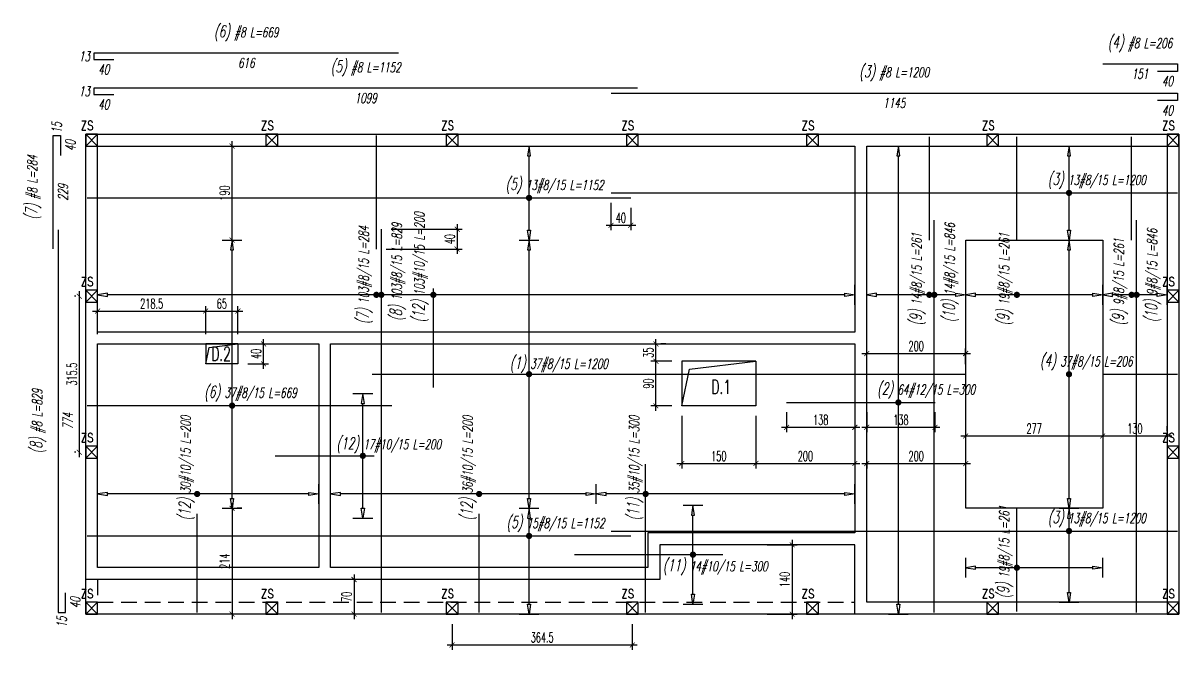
# Model space of a CAD drawing. Header units: millimetres. Extents: x 20746 to 38333, y -66592 to -55539.
# Drawn here: x 30658 to 32995, y -61634 to -60367 of the extents above; entities that cross this region are included whole.
import ezdxf
from ezdxf.enums import TextEntityAlignment as Align

# ---------------------------------------------------------------- set-up
doc = ezdxf.new("R2010")
doc.units = ezdxf.units.MM
doc.header["$LTSCALE"] = 5
doc.linetypes.add('DASHED2', pattern=[9.525, 6.35, -3.175])
doc.layers.get('Defpoints').update_dxf_attribs({"color": 251})
for name, color, linetype in [('K-HATCH', 8, 'Continuous'), ('K-LINIA', 254, 'Continuous'), ('K-POMOCNICZE', 9, 'DASHED2'), ('K-SRUBY', 3, 'Continuous'), ('K-STROPY', 161, 'Continuous'), ('K-TEXT 2.8mm', 101, 'Continuous'), ('K-WYMIARY', 1, 'Continuous'), ('ZBROJA_NIEZLICZAC', 255, 'Continuous'), ('ZBROJA_PRET', 161, 'Continuous'), ('ZBROJA_RZUTPR', 141, 'Continuous'), ('ZBROJA_RZUTPR1', 255, 'Continuous'), ('ZBROJA_ZASIEG', 253, 'Continuous'), ('ZBROJA_ZLICZAC', 125, 'Continuous')]:
    doc.layers.add(name, color=color, linetype=linetype)
doc.styles.add('STYL_ZBROJA', font='romanszb.shx', dxfattribs={"width": 0.65, "oblique": 12})
doc.styles.add('text 2.8mm', font='romans.shx', dxfattribs={"width": 0.65})
doc.styles.add('WYM1', font='romanszb.shx', dxfattribs={"width": 0.6})
doc.dimstyles.new('CM100', dxfattribs={"dimscale": 5, "dimtxt": 2, "dimasz": 1, "dimexe": 1, "dimexo": 2, "dimgap": 0.5, "dimtad": 1, "dimrnd": 0.5, "dimdsep": 46, "dimtxsty": 'WYM1', "dimblk": 'OBLIQUE', "dimcen": 0, "dimdle": 1, "dimclrd": 253, "dimclre": 251, "dimclrt": 30, "dimadec": 0, "dimazin": 0, "dimtfac": 1, "dimtix": 1, "dimtmove": 0, "dimatfit": 0, "dimfxl": 1, "dimtfillclr": 256, "dimtolj": 1, "dimarcsym": 0})

# ---------------------------------------------------------------- blocks, each defined once
blk = doc.blocks.new('_ArchTick')
at = {"color": 0, "linetype": 'ByBlock', "const_width": 0.15}
blk.add_lwpolyline([(-0.5, -0.5), (0.5, 0.5)], dxfattribs=at)
blk = doc.blocks.new('*D74')
at = {"layer": 'Defpoints', "color": 0, "transparency": 16777216}
for p in [(32201.6, -61133.6), (32339.6, -61133.6), (32339.6, -61183.9)]:
    blk.add_point(p, dxfattribs=at)
at = {"layer": 'K-WYMIARY', "color": 251, "lineweight": -2, "transparency": 16777216}
for p, q in [((32201.6, -61153.6), (32201.6, -61193.9)), ((32339.6, -61153.6), (32339.6, -61193.9))]:
    blk.add_line(p, q, dxfattribs=at)
at = {"layer": 'K-WYMIARY', "color": 253, "lineweight": -2, "transparency": 16777216}
blk.add_line((32191.6, -61183.9), (32349.6, -61183.9), dxfattribs=at)
at = {"layer": 'K-WYMIARY', "color": 253, "lineweight": -2, "transparency": 16777216, "xscale": 10, "yscale": 10, "zscale": 10, "rotation": 180}
blk.add_blockref('_ArchTick', (32201.6, -61183.9), dxfattribs=at)
at = {"layer": 'K-WYMIARY', "color": 253, "lineweight": -2, "transparency": 16777216, "xscale": 10, "yscale": 10, "zscale": 10}
blk.add_blockref('_ArchTick', (32339.6, -61183.9), dxfattribs=at)
at = {"layer": 'K-WYMIARY', "color": 30, "transparency": 16777216, "insert": (32270.6, -61168.9), "char_height": 20, "attachment_point": 5, "style": 'WYM1'}
blk.add_mtext('\\A1;138', dxfattribs=at)
blk = doc.blocks.new('*D75')
at = {"layer": 'Defpoints', "color": 0, "transparency": 16777216}
for p in [(32363.6, -61133.6), (32501.6, -61133.6), (32501.6, -61183.9)]:
    blk.add_point(p, dxfattribs=at)
at = {"layer": 'K-WYMIARY', "color": 251, "lineweight": -2, "transparency": 16777216}
for p, q in [((32363.6, -61153.6), (32363.6, -61193.9)), ((32501.6, -61153.6), (32501.6, -61193.9))]:
    blk.add_line(p, q, dxfattribs=at)
at = {"layer": 'K-WYMIARY', "color": 253, "lineweight": -2, "transparency": 16777216}
blk.add_line((32353.6, -61183.9), (32511.6, -61183.9), dxfattribs=at)
at = {"layer": 'K-WYMIARY', "color": 253, "lineweight": -2, "transparency": 16777216, "xscale": 10, "yscale": 10, "zscale": 10, "rotation": 180}
blk.add_blockref('_ArchTick', (32363.6, -61183.9), dxfattribs=at)
at = {"layer": 'K-WYMIARY', "color": 253, "lineweight": -2, "transparency": 16777216, "xscale": 10, "yscale": 10, "zscale": 10}
blk.add_blockref('_ArchTick', (32501.6, -61183.9), dxfattribs=at)
at = {"layer": 'K-WYMIARY', "color": 30, "transparency": 16777216, "insert": (32432.6, -61168.9), "char_height": 20, "attachment_point": 5, "style": 'WYM1'}
blk.add_mtext('\\A1;138', dxfattribs=at)
blk = doc.blocks.new('*D76')
at = {"layer": 'Defpoints', "color": 0, "transparency": 16777216}
for p in [(32563.6, -61034.7), (32363.6, -61076.5), (32563.6, -61076.5)]:
    blk.add_point(p, dxfattribs=at)
at = {"layer": 'K-WYMIARY', "color": 251, "lineweight": -2, "transparency": 16777216}
for p, q in [((32363.6, -61056.5), (32363.6, -61024.7)), ((32563.6, -61056.5), (32563.6, -61024.7))]:
    blk.add_line(p, q, dxfattribs=at)
at = {"layer": 'K-WYMIARY', "color": 253, "lineweight": -2, "transparency": 16777216}
blk.add_line((32353.6, -61034.7), (32573.6, -61034.7), dxfattribs=at)
at = {"layer": 'K-WYMIARY', "color": 253, "lineweight": -2, "transparency": 16777216, "xscale": 10, "yscale": 10, "zscale": 10, "rotation": 180}
blk.add_blockref('_ArchTick', (32363.6, -61034.7), dxfattribs=at)
at = {"layer": 'K-WYMIARY', "color": 253, "lineweight": -2, "transparency": 16777216, "xscale": 10, "yscale": 10, "zscale": 10}
blk.add_blockref('_ArchTick', (32563.6, -61034.7), dxfattribs=at)
at = {"layer": 'K-WYMIARY', "color": 30, "transparency": 16777216, "insert": (32463.6, -61019.7), "char_height": 20, "attachment_point": 5, "style": 'WYM1'}
blk.add_mtext('\\A1;200', dxfattribs=at)
blk = doc.blocks.new('*D78')
at = {"layer": 'Defpoints', "color": 0, "transparency": 16777216}
for p in [(31937.3, -61050.5), (31989.6, -61050.5), (31989.6, -61140.5)]:
    blk.add_point(p, dxfattribs=at)
at = {"layer": 'K-WYMIARY', "color": 251, "lineweight": -2, "transparency": 16777216}
for p, q in [((31969.6, -61050.5), (31927.3, -61050.5)), ((31969.6, -61140.5), (31927.3, -61140.5))]:
    blk.add_line(p, q, dxfattribs=at)
at = {"layer": 'K-WYMIARY', "color": 253, "lineweight": -2, "transparency": 16777216}
blk.add_line((31937.3, -61150.5), (31937.3, -61040.5), dxfattribs=at)
at = {"layer": 'K-WYMIARY', "color": 253, "lineweight": -2, "transparency": 16777216, "xscale": 10, "yscale": 10, "zscale": 10}
for p, rotation in [((31937.3, -61050.5), 90), ((31937.3, -61140.5), 270)]:
    blk.add_blockref('_ArchTick', p, dxfattribs=dict(at, rotation=rotation))
at = {"layer": 'K-WYMIARY', "color": 30, "transparency": 16777216, "insert": (31922.3, -61095.5), "char_height": 20, "attachment_point": 5, "rotation": 90, "style": 'WYM1'}
blk.add_mtext('\\A1;90', dxfattribs=at)
blk = doc.blocks.new('*D79')
at = {"layer": 'Defpoints', "color": 0, "transparency": 16777216}
for p in [(31937.3, -61015.5), (31937.3, -61015.5), (31989.6, -61050.5)]:
    blk.add_point(p, dxfattribs=at)
at = {"layer": 'K-WYMIARY', "color": 253, "lineweight": -2, "transparency": 16777216}
blk.add_line((31937.3, -61060.5), (31937.3, -61005.5), dxfattribs=at)
at = {"layer": 'K-WYMIARY', "color": 251, "lineweight": -2, "transparency": 16777216}
for p, q in [((31957.3, -61015.5), (31947.3, -61015.5)), ((31969.6, -61050.5), (31927.3, -61050.5))]:
    blk.add_line(p, q, dxfattribs=at)
at = {"layer": 'K-WYMIARY', "color": 253, "lineweight": -2, "transparency": 16777216, "xscale": 10, "yscale": 10, "zscale": 10}
for p, rotation in [((31937.3, -61015.5), 90), ((31937.3, -61050.5), 270)]:
    blk.add_blockref('_ArchTick', p, dxfattribs=dict(at, rotation=rotation))
at = {"layer": 'K-WYMIARY', "color": 30, "transparency": 16777216, "insert": (31922.3, -61033), "char_height": 20, "attachment_point": 5, "rotation": 90, "style": 'WYM1'}
blk.add_mtext('\\A1;35', dxfattribs=at)
blk = doc.blocks.new('*D80')
at = {"layer": 'Defpoints', "color": 0, "transparency": 16777216}
for p in [(31989.6, -61140.5), (32139.6, -61140.5), (32139.6, -61257.1)]:
    blk.add_point(p, dxfattribs=at)
at = {"layer": 'K-WYMIARY', "color": 251, "lineweight": -2, "transparency": 16777216}
for p, q in [((31989.6, -61160.5), (31989.6, -61267.1)), ((32139.6, -61160.5), (32139.6, -61267.1))]:
    blk.add_line(p, q, dxfattribs=at)
at = {"layer": 'K-WYMIARY', "color": 253, "lineweight": -2, "transparency": 16777216}
blk.add_line((31979.6, -61257.1), (32149.6, -61257.1), dxfattribs=at)
at = {"layer": 'K-WYMIARY', "color": 253, "lineweight": -2, "transparency": 16777216, "xscale": 10, "yscale": 10, "zscale": 10, "rotation": 180}
blk.add_blockref('_ArchTick', (31989.6, -61257.1), dxfattribs=at)
at = {"layer": 'K-WYMIARY', "color": 253, "lineweight": -2, "transparency": 16777216, "xscale": 10, "yscale": 10, "zscale": 10}
blk.add_blockref('_ArchTick', (32139.6, -61257.1), dxfattribs=at)
at = {"layer": 'K-WYMIARY', "color": 30, "transparency": 16777216, "insert": (32064.6, -61242.1), "char_height": 20, "attachment_point": 5, "style": 'WYM1'}
blk.add_mtext('\\A1;150', dxfattribs=at)
blk = doc.blocks.new('*D81')
at = {"layer": 'Defpoints', "color": 0, "transparency": 16777216}
for p in [(32139.6, -61140.5), (32339.6, -61233.2), (32339.6, -61257.1)]:
    blk.add_point(p, dxfattribs=at)
at = {"layer": 'K-WYMIARY', "color": 251, "lineweight": -2, "transparency": 16777216}
for p, q in [((32139.6, -61160.5), (32139.6, -61267.1)), ((32339.6, -61253.2), (32339.6, -61267.1))]:
    blk.add_line(p, q, dxfattribs=at)
at = {"layer": 'K-WYMIARY', "color": 253, "lineweight": -2, "transparency": 16777216}
blk.add_line((32129.6, -61257.1), (32349.6, -61257.1), dxfattribs=at)
at = {"layer": 'K-WYMIARY', "color": 253, "lineweight": -2, "transparency": 16777216, "xscale": 10, "yscale": 10, "zscale": 10, "rotation": 180}
blk.add_blockref('_ArchTick', (32139.6, -61257.1), dxfattribs=at)
at = {"layer": 'K-WYMIARY', "color": 253, "lineweight": -2, "transparency": 16777216, "xscale": 10, "yscale": 10, "zscale": 10}
blk.add_blockref('_ArchTick', (32339.6, -61257.1), dxfattribs=at)
at = {"layer": 'K-WYMIARY', "color": 30, "transparency": 16777216, "insert": (32239.6, -61242.1), "char_height": 20, "attachment_point": 5, "style": 'WYM1'}
blk.add_mtext('\\A1;200', dxfattribs=at)
blk = doc.blocks.new('*D82')
at = {"layer": 'Defpoints', "color": 0, "transparency": 16777216}
for p in [(32840.6, -61201.5), (32840.6, -61201.5), (32970.6, -61201.5)]:
    blk.add_point(p, dxfattribs=at)
at = {"layer": 'K-WYMIARY', "color": 251, "lineweight": -2, "transparency": 16777216}
for p, q in [((32840.6, -61181.5), (32840.6, -61191.5)), ((32970.6, -61181.5), (32970.6, -61191.5))]:
    blk.add_line(p, q, dxfattribs=at)
at = {"layer": 'K-WYMIARY', "color": 253, "lineweight": -2, "transparency": 16777216}
blk.add_line((32980.6, -61201.5), (32830.6, -61201.5), dxfattribs=at)
at = {"layer": 'K-WYMIARY', "color": 253, "lineweight": -2, "transparency": 16777216, "xscale": 10, "yscale": 10, "zscale": 10, "rotation": 180}
blk.add_blockref('_ArchTick', (32840.6, -61201.5), dxfattribs=at)
at = {"layer": 'K-WYMIARY', "color": 253, "lineweight": -2, "transparency": 16777216, "xscale": 10, "yscale": 10, "zscale": 10}
blk.add_blockref('_ArchTick', (32970.6, -61201.5), dxfattribs=at)
at = {"layer": 'K-WYMIARY', "color": 30, "transparency": 16777216, "insert": (32905.6, -61186.5), "char_height": 20, "attachment_point": 5, "style": 'WYM1'}
blk.add_mtext('\\A1;130', dxfattribs=at)
blk = doc.blocks.new('*D83')
at = {"layer": 'Defpoints', "color": 0, "transparency": 16777216}
for p in [(32563.6, -61201.5), (32563.6, -61201.5), (32840.6, -61201.5)]:
    blk.add_point(p, dxfattribs=at)
at = {"layer": 'K-WYMIARY', "color": 251, "lineweight": -2, "transparency": 16777216}
for p, q in [((32563.6, -61181.5), (32563.6, -61191.5)), ((32840.6, -61181.5), (32840.6, -61191.5))]:
    blk.add_line(p, q, dxfattribs=at)
at = {"layer": 'K-WYMIARY', "color": 253, "lineweight": -2, "transparency": 16777216}
blk.add_line((32850.6, -61201.5), (32553.6, -61201.5), dxfattribs=at)
at = {"layer": 'K-WYMIARY', "color": 253, "lineweight": -2, "transparency": 16777216, "xscale": 10, "yscale": 10, "zscale": 10, "rotation": 180}
blk.add_blockref('_ArchTick', (32563.6, -61201.5), dxfattribs=at)
at = {"layer": 'K-WYMIARY', "color": 253, "lineweight": -2, "transparency": 16777216, "xscale": 10, "yscale": 10, "zscale": 10}
blk.add_blockref('_ArchTick', (32840.6, -61201.5), dxfattribs=at)
at = {"layer": 'K-WYMIARY', "color": 30, "transparency": 16777216, "insert": (32702.1, -61186.5), "char_height": 20, "attachment_point": 5, "style": 'WYM1'}
blk.add_mtext('\\A1;277', dxfattribs=at)
blk = doc.blocks.new('*D84')
at = {"layer": 'Defpoints', "color": 0, "transparency": 16777216}
for p in [(32363.6, -61233.2), (32563.6, -61233.2), (32563.6, -61257.1)]:
    blk.add_point(p, dxfattribs=at)
at = {"layer": 'K-WYMIARY', "color": 253, "lineweight": -2, "transparency": 16777216}
blk.add_line((32353.6, -61257.1), (32573.6, -61257.1), dxfattribs=at)
at = {"layer": 'K-WYMIARY', "color": 251, "lineweight": -2, "transparency": 16777216}
for p, q in [((32363.6, -61253.2), (32363.6, -61267.1)), ((32563.6, -61253.2), (32563.6, -61267.1))]:
    blk.add_line(p, q, dxfattribs=at)
at = {"layer": 'K-WYMIARY', "color": 253, "lineweight": -2, "transparency": 16777216, "xscale": 10, "yscale": 10, "zscale": 10, "rotation": 180}
blk.add_blockref('_ArchTick', (32363.6, -61257.1), dxfattribs=at)
at = {"layer": 'K-WYMIARY', "color": 253, "lineweight": -2, "transparency": 16777216, "xscale": 10, "yscale": 10, "zscale": 10}
blk.add_blockref('_ArchTick', (32563.6, -61257.1), dxfattribs=at)
at = {"layer": 'K-WYMIARY', "color": 30, "transparency": 16777216, "insert": (32463.6, -61242.1), "char_height": 20, "attachment_point": 5, "style": 'WYM1'}
blk.add_mtext('\\A1;200', dxfattribs=at)
blk = doc.blocks.new('*D85')
at = {"layer": 'Defpoints', "color": 0, "transparency": 16777216}
for p in [(31846.6, -60710.2), (31886.6, -60720.2), (31886.6, -60775.6)]:
    blk.add_point(p, dxfattribs=at)
at = {"layer": 'K-WYMIARY', "color": 251, "lineweight": -2, "transparency": 16777216}
for p, q in [((31846.6, -60730.2), (31846.6, -60785.6)), ((31886.6, -60740.2), (31886.6, -60785.6))]:
    blk.add_line(p, q, dxfattribs=at)
at = {"layer": 'K-WYMIARY', "color": 253, "lineweight": -2, "transparency": 16777216}
blk.add_line((31836.6, -60775.6), (31896.6, -60775.6), dxfattribs=at)
at = {"layer": 'K-WYMIARY', "color": 253, "lineweight": -2, "transparency": 16777216, "xscale": 10, "yscale": 10, "zscale": 10, "rotation": 180}
blk.add_blockref('_ArchTick', (31846.6, -60775.6), dxfattribs=at)
at = {"layer": 'K-WYMIARY', "color": 253, "lineweight": -2, "transparency": 16777216, "xscale": 10, "yscale": 10, "zscale": 10}
blk.add_blockref('_ArchTick', (31886.6, -60775.6), dxfattribs=at)
at = {"layer": 'K-WYMIARY', "color": 30, "transparency": 16777216, "insert": (31866.6, -60760.6), "char_height": 20, "attachment_point": 5, "style": 'WYM1'}
blk.add_mtext('\\A1;40', dxfattribs=at)
blk = doc.blocks.new('*D86')
at = {"layer": 'Defpoints', "color": 0, "transparency": 16777216}
for p in [(31382.3, -60783.6), (31372.3, -60823.6), (31535.6, -60823.6)]:
    blk.add_point(p, dxfattribs=at)
at = {"layer": 'K-WYMIARY', "color": 251, "lineweight": -2, "transparency": 16777216}
for p, q in [((31402.3, -60783.6), (31545.6, -60783.6)), ((31392.3, -60823.6), (31545.6, -60823.6))]:
    blk.add_line(p, q, dxfattribs=at)
at = {"layer": 'K-WYMIARY', "color": 253, "lineweight": -2, "transparency": 16777216}
blk.add_line((31535.6, -60773.6), (31535.6, -60833.6), dxfattribs=at)
at = {"layer": 'K-WYMIARY', "color": 253, "lineweight": -2, "transparency": 16777216, "xscale": 10, "yscale": 10, "zscale": 10}
for p, rotation in [((31535.6, -60783.6), 90), ((31535.6, -60823.6), 270)]:
    blk.add_blockref('_ArchTick', p, dxfattribs=dict(at, rotation=rotation))
at = {"layer": 'K-WYMIARY', "color": 30, "transparency": 16777216, "insert": (31520.6, -60803.6), "char_height": 20, "attachment_point": 5, "rotation": 90, "style": 'WYM1'}
blk.add_mtext('\\A1;40', dxfattribs=at)
blk = doc.blocks.new('*D89')
at = {"layer": 'Defpoints', "color": 0, "transparency": 16777216}
for p in [(31027.3, -60948.9), (30808.6, -61015.5), (31027.3, -61015.5)]:
    blk.add_point(p, dxfattribs=at)
at = {"layer": 'K-WYMIARY', "color": 253, "lineweight": -2, "transparency": 16777216}
blk.add_line((30798.6, -60948.9), (31037.3, -60948.9), dxfattribs=at)
at = {"layer": 'K-WYMIARY', "color": 251, "lineweight": -2, "transparency": 16777216}
for p, q in [((30808.6, -60995.5), (30808.6, -60938.9)), ((31027.3, -60995.5), (31027.3, -60938.9))]:
    blk.add_line(p, q, dxfattribs=at)
at = {"layer": 'K-WYMIARY', "color": 253, "lineweight": -2, "transparency": 16777216, "xscale": 10, "yscale": 10, "zscale": 10, "rotation": 180}
blk.add_blockref('_ArchTick', (30808.6, -60948.9), dxfattribs=at)
at = {"layer": 'K-WYMIARY', "color": 253, "lineweight": -2, "transparency": 16777216, "xscale": 10, "yscale": 10, "zscale": 10}
blk.add_blockref('_ArchTick', (31027.3, -60948.9), dxfattribs=at)
at = {"layer": 'K-WYMIARY', "color": 30, "transparency": 16777216, "insert": (30918, -60933.9), "char_height": 20, "attachment_point": 5, "style": 'WYM1'}
blk.add_mtext('\\A1;218.5', dxfattribs=at)
blk = doc.blocks.new('*D90')
at = {"layer": 'Defpoints', "color": 0, "transparency": 16777216}
for p in [(31092.3, -60948.9), (31027.3, -61015.5), (31092.3, -61015.5)]:
    blk.add_point(p, dxfattribs=at)
at = {"layer": 'K-WYMIARY', "color": 253, "lineweight": -2, "transparency": 16777216}
blk.add_line((31017.3, -60948.9), (31102.3, -60948.9), dxfattribs=at)
at = {"layer": 'K-WYMIARY', "color": 251, "lineweight": -2, "transparency": 16777216}
for p, q in [((31027.3, -60995.5), (31027.3, -60938.9)), ((31092.3, -60995.5), (31092.3, -60938.9))]:
    blk.add_line(p, q, dxfattribs=at)
at = {"layer": 'K-WYMIARY', "color": 253, "lineweight": -2, "transparency": 16777216, "xscale": 10, "yscale": 10, "zscale": 10, "rotation": 180}
blk.add_blockref('_ArchTick', (31027.3, -60948.9), dxfattribs=at)
at = {"layer": 'K-WYMIARY', "color": 253, "lineweight": -2, "transparency": 16777216, "xscale": 10, "yscale": 10, "zscale": 10}
blk.add_blockref('_ArchTick', (31092.3, -60948.9), dxfattribs=at)
at = {"layer": 'K-WYMIARY', "color": 30, "transparency": 16777216, "insert": (31059.8, -60933.9), "char_height": 20, "attachment_point": 5, "style": 'WYM1'}
blk.add_mtext('\\A1;65', dxfattribs=at)
blk = doc.blocks.new('*D91')
at = {"layer": 'Defpoints', "color": 0, "transparency": 16777216}
for p in [(31092.3, -61015.5), (31144.2, -61015.5), (31092.3, -61055.5)]:
    blk.add_point(p, dxfattribs=at)
at = {"layer": 'K-WYMIARY', "color": 253, "lineweight": -2, "transparency": 16777216}
blk.add_line((31144.2, -61065.5), (31144.2, -61005.5), dxfattribs=at)
at = {"layer": 'K-WYMIARY', "color": 251, "lineweight": -2, "transparency": 16777216}
for p, q in [((31112.3, -61015.5), (31154.2, -61015.5)), ((31112.3, -61055.5), (31154.2, -61055.5))]:
    blk.add_line(p, q, dxfattribs=at)
at = {"layer": 'K-WYMIARY', "color": 253, "lineweight": -2, "transparency": 16777216, "xscale": 10, "yscale": 10, "zscale": 10}
for p, rotation in [((31144.2, -61015.5), 90), ((31144.2, -61055.5), 270)]:
    blk.add_blockref('_ArchTick', p, dxfattribs=dict(at, rotation=rotation))
at = {"layer": 'K-WYMIARY', "color": 30, "transparency": 16777216, "insert": (31129.2, -61035.5), "char_height": 20, "attachment_point": 5, "rotation": 90, "style": 'WYM1'}
blk.add_mtext('\\A1;40', dxfattribs=at)
blk = doc.blocks.new('A$Ca28658d0')
blk.add_lwpolyline([(-12, -12), (12, -12), (12, 12), (-12, 12)], close=True)
for points in [[(-12, 12), (12, -12)], [(-12, -12), (12, 12)]]:
    blk.add_lwpolyline(points)
at = {"layer": 'K-TEXT 2.8mm', "style": 'text 2.8mm', "width": 0.65}
blk.add_text('zs', height=28, dxfattribs=at).set_placement((-22.4, 20))
blk = doc.blocks.new('*D102')
at = {"layer": 'Defpoints', "color": 0, "transparency": 16777216}
for p in [(31060.6, -60615.5), (31080.6, -60615.5), (31060.6, -60805.5)]:
    blk.add_point(p, dxfattribs=at)
at = {"layer": 'K-WYMIARY', "color": 253, "lineweight": -2, "transparency": 16777216}
blk.add_line((31080.6, -60815.5), (31080.6, -60605.5), dxfattribs=at)
at = {"layer": 'K-WYMIARY', "color": 251, "lineweight": -2, "transparency": 16777216}
for p, q in [((31080.6, -60615.5), (31090.6, -60615.5)), ((31080.6, -60805.5), (31090.6, -60805.5))]:
    blk.add_line(p, q, dxfattribs=at)
at = {"layer": 'K-WYMIARY', "color": 253, "lineweight": -2, "transparency": 16777216, "xscale": 10, "yscale": 10, "zscale": 10}
for p, rotation in [((31080.6, -60615.5), 90), ((31080.6, -60805.5), 270)]:
    blk.add_blockref('_ArchTick', p, dxfattribs=dict(at, rotation=rotation))
at = {"layer": 'K-WYMIARY', "color": 30, "transparency": 16777216, "insert": (31065.6, -60710.5), "char_height": 20, "attachment_point": 5, "rotation": 90, "style": 'WYM1'}
blk.add_mtext('\\A1;190', dxfattribs=at)
blk = doc.blocks.new('*D103')
at = {"layer": 'Defpoints', "color": 0, "transparency": 16777216}
for p in [(31080.6, -61347.5), (31080.6, -61561.5), (31080.6, -61561.5)]:
    blk.add_point(p, dxfattribs=at)
at = {"layer": 'K-WYMIARY', "color": 253, "lineweight": -2, "transparency": 16777216}
blk.add_line((31080.6, -61337.5), (31080.6, -61571.5), dxfattribs=at)
at = {"layer": 'K-WYMIARY', "color": 251, "lineweight": -2, "transparency": 16777216}
for p, q in [((31100.6, -61347.5), (31090.6, -61347.5)), ((31100.6, -61561.5), (31090.6, -61561.5))]:
    blk.add_line(p, q, dxfattribs=at)
at = {"layer": 'K-WYMIARY', "color": 253, "lineweight": -2, "transparency": 16777216, "xscale": 10, "yscale": 10, "zscale": 10}
for p, rotation in [((31080.6, -61347.5), 90), ((31080.6, -61561.5), 270)]:
    blk.add_blockref('_ArchTick', p, dxfattribs=dict(at, rotation=rotation))
at = {"layer": 'K-WYMIARY', "color": 30, "transparency": 16777216, "insert": (31065.6, -61454.5), "char_height": 20, "attachment_point": 5, "rotation": 90, "style": 'WYM1'}
blk.add_mtext('\\A1;214', dxfattribs=at)
blk = doc.blocks.new('*D104')
at = {"layer": 'Defpoints', "color": 0, "transparency": 16777216}
for p in [(31364.9, -61491.5), (31327.1, -61561.5), (31364.9, -61561.5)]:
    blk.add_point(p, dxfattribs=at)
at = {"layer": 'K-WYMIARY', "color": 251, "lineweight": -2, "transparency": 16777216}
for p, q in [((31344.9, -61491.5), (31317.1, -61491.5)), ((31344.9, -61561.5), (31317.1, -61561.5))]:
    blk.add_line(p, q, dxfattribs=at)
at = {"layer": 'K-WYMIARY', "color": 253, "lineweight": -2, "transparency": 16777216}
blk.add_line((31327.1, -61481.5), (31327.1, -61571.5), dxfattribs=at)
at = {"layer": 'K-WYMIARY', "color": 253, "lineweight": -2, "transparency": 16777216, "xscale": 10, "yscale": 10, "zscale": 10}
for p, rotation in [((31327.1, -61491.5), 90), ((31327.1, -61561.5), 270)]:
    blk.add_blockref('_ArchTick', p, dxfattribs=dict(at, rotation=rotation))
at = {"layer": 'K-WYMIARY', "color": 30, "transparency": 16777216, "insert": (31312.1, -61526.5), "char_height": 20, "attachment_point": 5, "rotation": 90, "style": 'WYM1'}
blk.add_mtext('\\A1;70', dxfattribs=at)
blk = doc.blocks.new('*D105')
at = {"layer": 'Defpoints', "color": 0, "transparency": 16777216}
for p in [(32142.4, -61421.5), (32142.4, -61561.5), (32212.8, -61561.5)]:
    blk.add_point(p, dxfattribs=at)
at = {"layer": 'K-WYMIARY', "color": 251, "lineweight": -2, "transparency": 16777216}
for p, q in [((32162.4, -61421.5), (32222.8, -61421.5)), ((32162.4, -61561.5), (32222.8, -61561.5))]:
    blk.add_line(p, q, dxfattribs=at)
at = {"layer": 'K-WYMIARY', "color": 253, "lineweight": -2, "transparency": 16777216}
blk.add_line((32212.8, -61411.5), (32212.8, -61571.5), dxfattribs=at)
at = {"layer": 'K-WYMIARY', "color": 253, "lineweight": -2, "transparency": 16777216, "xscale": 10, "yscale": 10, "zscale": 10}
for p, rotation in [((32212.8, -61421.5), 90), ((32212.8, -61561.5), 270)]:
    blk.add_blockref('_ArchTick', p, dxfattribs=dict(at, rotation=rotation))
at = {"layer": 'K-WYMIARY', "color": 30, "transparency": 16777216, "insert": (32197.8, -61491.5), "char_height": 20, "attachment_point": 5, "rotation": 90, "style": 'WYM1'}
blk.add_mtext('\\A1;140', dxfattribs=at)
blk = doc.blocks.new('*D106')
at = {"layer": 'Defpoints', "color": 0, "transparency": 16777216}
for p in [(31525.3, -61561.5), (31889.6, -61561.5), (31889.6, -61623.7)]:
    blk.add_point(p, dxfattribs=at)
at = {"layer": 'K-WYMIARY', "color": 251, "lineweight": -2, "transparency": 16777216}
for p, q in [((31525.3, -61581.5), (31525.3, -61633.7)), ((31889.6, -61581.5), (31889.6, -61633.7))]:
    blk.add_line(p, q, dxfattribs=at)
at = {"layer": 'K-WYMIARY', "color": 253, "lineweight": -2, "transparency": 16777216}
blk.add_line((31515.3, -61623.7), (31899.6, -61623.7), dxfattribs=at)
at = {"layer": 'K-WYMIARY', "color": 253, "lineweight": -2, "transparency": 16777216, "xscale": 10, "yscale": 10, "zscale": 10, "rotation": 180}
blk.add_blockref('_ArchTick', (31525.3, -61623.7), dxfattribs=at)
at = {"layer": 'K-WYMIARY', "color": 253, "lineweight": -2, "transparency": 16777216, "xscale": 10, "yscale": 10, "zscale": 10}
blk.add_blockref('_ArchTick', (31889.6, -61623.7), dxfattribs=at)
at = {"layer": 'K-WYMIARY', "color": 30, "transparency": 16777216, "insert": (31707.5, -61608.7), "char_height": 20, "attachment_point": 5, "style": 'WYM1'}
blk.add_mtext('\\A1;364.5', dxfattribs=at)
blk = doc.blocks.new('*D107')
at = {"layer": 'Defpoints', "color": 0, "transparency": 16777216}
for p in [(30784.6, -60918.8), (30771.7, -61234.1), (30784.6, -61234.1)]:
    blk.add_point(p, dxfattribs=at)
at = {"layer": 'K-WYMIARY', "color": 253, "lineweight": -2, "transparency": 16777216}
blk.add_line((30771.7, -60908.8), (30771.7, -61244.1), dxfattribs=at)
at = {"layer": 'K-WYMIARY', "color": 251, "lineweight": -2, "transparency": 16777216}
for p, q in [((30764.6, -60918.8), (30761.7, -60918.8)), ((30764.6, -61234.1), (30761.7, -61234.1))]:
    blk.add_line(p, q, dxfattribs=at)
at = {"layer": 'K-WYMIARY', "color": 253, "lineweight": -2, "transparency": 16777216, "xscale": 10, "yscale": 10, "zscale": 10}
for p, rotation in [((30771.7, -60918.8), 90), ((30771.7, -61234.1), 270)]:
    blk.add_blockref('_ArchTick', p, dxfattribs=dict(at, rotation=rotation))
at = {"layer": 'K-WYMIARY', "color": 30, "transparency": 16777216, "insert": (30756.7, -61076.5), "char_height": 20, "attachment_point": 5, "rotation": 90, "style": 'WYM1'}
blk.add_mtext('\\A1;315.5', dxfattribs=at)

msp = doc.modelspace()

# ---------------------------------------------------------------- linework, layer by layer
at = {"layer": 'K-HATCH'}
msp.add_lwpolyline([(32563.64, -60805.46), (32840.64, -60805.46), (32840.64, -61347.46), (32563.64, -61347.46)], close=True, dxfattribs=at)
at = {"layer": 'K-LINIA'}
for points in [[(30784.64, -61491.46), (30784.64, -60591.46), (32994.64, -60591.46), (32994.64, -61561.46), (32339.64, -61561.46), (32339.64, -61421.46), (31945.14, -61421.46), (31945.14, -61491.46)], [(30808.64, -60615.46), (32339.64, -60615.46), (32339.64, -60991.46), (30808.64, -60991.46)], [(32363.64, -60615.46), (32970.64, -60615.46), (32970.64, -61537.46), (32363.64, -61537.46)], [(30808.64, -61015.46), (31255.64, -61015.46), (31255.64, -61467.46), (30808.64, -61467.46)], [(31279.64, -61015.46), (32339.64, -61015.46), (32339.64, -61397.46), (31921.14, -61397.46), (31921.14, -61467.46), (31279.64, -61467.46)]]:
    msp.add_lwpolyline(points, close=True, dxfattribs=at)
at = {"layer": 'K-POMOCNICZE'}
msp.add_lwpolyline([(30808.64, -61491.46), (30808.64, -61537.46), (32339.64, -61537.46)], dxfattribs=at)
at = {"layer": 'K-SRUBY'}
for points in [[(31027.306, -61015.46), (31027.306, -61055.46), (31034.201, -61022.355), (31092.306, -61015.46), (31027.306, -61015.46)], [(31027.306, -61055.46), (31034.201, -61022.355), (31092.306, -61015.46), (31092.306, -61055.46), (31027.306, -61055.46)], [(31989.64, -61050.46), (31989.64, -61140.46), (32005.55, -61066.37), (32139.64, -61050.46), (31989.64, -61050.46)], [(31989.64, -61140.46), (32005.55, -61066.37), (32139.64, -61050.46), (32139.64, -61140.46), (31989.64, -61140.46)]]:
    msp.add_lwpolyline(points, dxfattribs=at)
at = {"layer": 'K-STROPY'}
msp.add_lwpolyline([(30784.64, -60591.46), (32994.64, -60591.46), (32994.64, -61561.46), (30784.64, -61561.46)], close=True, dxfattribs=at)
at = {"layer": 'ZBROJA_PRET'}
for p, q in [((31372.347, -60823.57), (31372.347, -60594.46)), ((32490.157, -60805.46), (32490.157, -60597.094)), ((32667.14, -60805.46), (32667.14, -60597.094)), ((32899.064, -60805.46), (32899.064, -60597.094)), ((30787.64, -60720.168), (31886.64, -60720.168)), ((31846.64, -60710.168), (32991.64, -60710.168)), ((32500.157, -61558.46), (32500.157, -60765.46)), ((32909.064, -61558.46), (32909.064, -60765.46)), ((31382.347, -61558.46), (31382.347, -60783.57)), ((31487.492, -61103.46), (31487.492, -60903.46)), ((31363.64, -61076.46), (32563.64, -61076.46)), ((32840.64, -61076.677), (32991.64, -61076.677)), ((30787.64, -61140.018), (31403.64, -61140.018)), ((32201.64, -61133.585), (32501.64, -61133.585)), ((31167.64, -61241.46), (31367.64, -61241.46)), ((31916.653, -61558.46), (31916.653, -61258.46)), ((32667.14, -61555.827), (32667.14, -61347.46)), ((31009.952, -61558.46), (31009.952, -61358.46)), ((31579.957, -61558.46), (31579.957, -61358.46)), ((31846.64, -61393.442), (32991.64, -61393.442)), ((30787.64, -61403.442), (31886.64, -61403.442)), ((31772.495, -61441.245), (32072.495, -61441.245))]:
    msp.add_line(p, q, dxfattribs=at)
at = {"layer": 'ZBROJA_RZUTPR'}
for points in [[(31417.299, -60427.578), (30801.299, -60427.578, 0.41421356), (30801.299, -60427.578), (30801.299, -60440.578, 0.41421356), (30801.299, -60440.578), (30841.299, -60440.578)], [(32840.64, -60449.538), (32991.64, -60449.538, -0.41421356), (32991.64, -60449.538), (32991.64, -60464.538, -0.41421356), (32991.64, -60464.538), (32951.64, -60464.538)], [(31900.299, -60498.443), (30801.299, -60498.443, 0.41421356), (30801.299, -60498.443), (30801.299, -60511.443, 0.41421356), (30801.299, -60511.443), (30841.299, -60511.443)], [(31846.64, -60508.443), (32991.64, -60508.443, -0.41421356), (32991.64, -60508.443), (32991.64, -60523.443, -0.41421356), (32991.64, -60523.443), (32951.64, -60523.443)], [(30718.718, -60823.46), (30718.718, -60594.46, -0.41421356), (30718.718, -60594.46), (30733.718, -60594.46, -0.41421356), (30733.718, -60594.46), (30733.718, -60634.46)], [(30728.718, -60784.46), (30728.718, -61558.46, 0.41421356), (30728.718, -61558.46), (30743.718, -61558.46, 0.41421356), (30743.718, -61558.46), (30743.718, -61518.46)]]:
    msp.add_lwpolyline(points, format="xyb", dxfattribs=at)
at = {"layer": 'ZBROJA_ZASIEG'}
for p, q in [((31661.009, -60615.46), (31701.009, -60615.46)), ((32407.555, -60615.46), (32447.555, -60615.46)), ((32752.546, -60615.46), (32792.546, -60615.46)), ((31060.64, -60805.46), (31100.64, -60805.46)), ((31661.009, -60805.46), (31701.009, -60805.46)), ((31661.009, -60805.46), (31701.009, -60805.46)), ((32752.546, -60805.46), (32792.546, -60805.46)), ((32752.546, -60805.46), (32792.546, -60805.46)), ((30808.64, -60936.137), (30808.64, -60896.137)), ((30808.64, -60936.137), (30808.64, -60896.137)), ((30808.64, -60936.137), (30808.64, -60896.137)), ((32339.64, -60936.137), (32339.64, -60896.137)), ((32339.64, -60936.137), (32339.64, -60896.137)), ((32339.64, -60936.137), (32339.64, -60896.137)), ((32363.64, -60936.137), (32363.64, -60896.137)), ((32363.64, -60936.137), (32363.64, -60896.137)), ((32563.64, -60936.137), (32563.64, -60896.137)), ((32563.64, -60936.137), (32563.64, -60896.137)), ((32563.64, -60936.137), (32563.64, -60896.137)), ((32840.64, -60936.137), (32840.64, -60896.137)), ((32840.64, -60936.137), (32840.64, -60896.137)), ((32840.64, -60936.137), (32840.64, -60896.137)), ((32970.64, -60936.137), (32970.64, -60896.137)), ((32970.64, -60936.137), (32970.64, -60896.137)), ((31324.936, -61115.46), (31364.936, -61115.46)), ((30808.64, -61338.627), (30808.64, -61298.627)), ((31255.64, -61338.627), (31255.64, -61298.627)), ((31279.64, -61338.627), (31279.64, -61298.627)), ((31816.653, -61338.627), (31816.653, -61298.627)), ((31816.653, -61338.627), (31816.653, -61298.627)), ((32339.64, -61338.627), (32339.64, -61298.627)), ((31060.64, -61347.46), (31100.64, -61347.46)), ((31661.009, -61347.46), (31701.009, -61347.46)), ((31661.009, -61347.46), (31701.009, -61347.46)), ((31992.328, -61341.245), (32032.328, -61341.245)), ((32752.546, -61347.46), (32792.546, -61347.46)), ((32752.546, -61347.46), (32792.546, -61347.46)), ((31324.936, -61367.46), (31364.936, -61367.46)), ((32563.64, -61487.679), (32563.64, -61447.679)), ((32840.64, -61487.679), (32840.64, -61447.679)), ((31992.328, -61541.245), (32032.328, -61541.245)), ((32752.546, -61537.46), (32792.546, -61537.46)), ((31661.009, -61561.46), (31701.009, -61561.46)), ((32407.555, -61561.46), (32447.555, -61561.46))]:
    msp.add_line(p, q, dxfattribs=at)
for points in [[(31681.009, -60785.46), (31684.109, -60785.46), (31681.009, -60805.46), (31677.909, -60785.46), (31681.009, -60785.46), (31681.009, -60635.46), (31684.109, -60635.46), (31681.009, -60615.46), (31677.909, -60635.46), (31681.009, -60635.46)], [(32427.555, -61541.46), (32430.655, -61541.46), (32427.555, -61561.46), (32424.455, -61541.46), (32427.555, -61541.46), (32427.555, -60635.46), (32430.655, -60635.46), (32427.555, -60615.46), (32424.455, -60635.46), (32427.555, -60635.46)], [(32772.546, -60785.46), (32775.646, -60785.46), (32772.546, -60805.46), (32769.446, -60785.46), (32772.546, -60785.46), (32772.546, -60635.46), (32775.646, -60635.46), (32772.546, -60615.46), (32769.446, -60635.46), (32772.546, -60635.46)], [(31080.64, -61327.46), (31083.74, -61327.46), (31080.64, -61347.46), (31077.54, -61327.46), (31080.64, -61327.46), (31080.64, -60825.46), (31083.74, -60825.46), (31080.64, -60805.46), (31077.54, -60825.46), (31080.64, -60825.46)], [(31681.009, -61327.46), (31684.109, -61327.46), (31681.009, -61347.46), (31677.909, -61327.46), (31681.009, -61327.46), (31681.009, -60825.46), (31684.109, -60825.46), (31681.009, -60805.46), (31677.909, -60825.46), (31681.009, -60825.46)], [(32772.546, -61327.46), (32775.646, -61327.46), (32772.546, -61347.46), (32769.446, -61327.46), (32772.546, -61327.46), (32772.546, -60825.46), (32775.646, -60825.46), (32772.546, -60805.46), (32769.446, -60825.46), (32772.546, -60825.46)], [(32319.64, -60916.137), (32319.64, -60913.037), (32339.64, -60916.137), (32319.64, -60919.237), (32319.64, -60916.137), (30828.64, -60916.137), (30828.64, -60913.037), (30808.64, -60916.137), (30828.64, -60919.237), (30828.64, -60916.137)], [(32319.64, -60916.137), (32319.64, -60913.037), (32339.64, -60916.137), (32319.64, -60919.237), (32319.64, -60916.137), (30828.64, -60916.137), (30828.64, -60913.037), (30808.64, -60916.137), (30828.64, -60919.237), (30828.64, -60916.137)], [(32319.64, -60916.137), (32319.64, -60913.037), (32339.64, -60916.137), (32319.64, -60919.237), (32319.64, -60916.137), (30828.64, -60916.137), (30828.64, -60913.037), (30808.64, -60916.137), (30828.64, -60919.237), (30828.64, -60916.137)], [(32543.64, -60916.137), (32543.64, -60913.037), (32563.64, -60916.137), (32543.64, -60919.237), (32543.64, -60916.137), (32383.64, -60916.137), (32383.64, -60913.037), (32363.64, -60916.137), (32383.64, -60919.237), (32383.64, -60916.137)], [(32543.64, -60916.137), (32543.64, -60913.037), (32563.64, -60916.137), (32543.64, -60919.237), (32543.64, -60916.137), (32383.64, -60916.137), (32383.64, -60913.037), (32363.64, -60916.137), (32383.64, -60919.237), (32383.64, -60916.137)], [(32820.64, -60916.137), (32820.64, -60913.037), (32840.64, -60916.137), (32820.64, -60919.237), (32820.64, -60916.137), (32583.64, -60916.137), (32583.64, -60913.037), (32563.64, -60916.137), (32583.64, -60919.237), (32583.64, -60916.137)], [(32950.64, -60916.137), (32950.64, -60913.037), (32970.64, -60916.137), (32950.64, -60919.237), (32950.64, -60916.137), (32860.64, -60916.137), (32860.64, -60913.037), (32840.64, -60916.137), (32860.64, -60919.237), (32860.64, -60916.137)], [(32950.64, -60916.137), (32950.64, -60913.037), (32970.64, -60916.137), (32950.64, -60919.237), (32950.64, -60916.137), (32860.64, -60916.137), (32860.64, -60913.037), (32840.64, -60916.137), (32860.64, -60919.237), (32860.64, -60916.137)], [(31344.936, -61347.46), (31348.036, -61347.46), (31344.936, -61367.46), (31341.836, -61347.46), (31344.936, -61347.46), (31344.936, -61135.46), (31348.036, -61135.46), (31344.936, -61115.46), (31341.836, -61135.46), (31344.936, -61135.46)], [(31235.64, -61318.627), (31235.64, -61315.527), (31255.64, -61318.627), (31235.64, -61321.727), (31235.64, -61318.627), (30828.64, -61318.627), (30828.64, -61315.527), (30808.64, -61318.627), (30828.64, -61321.727), (30828.64, -61318.627)], [(31796.653, -61318.627), (31796.653, -61315.527), (31816.653, -61318.627), (31796.653, -61321.727), (31796.653, -61318.627), (31299.64, -61318.627), (31299.64, -61315.527), (31279.64, -61318.627), (31299.64, -61321.727), (31299.64, -61318.627)], [(32319.64, -61318.627), (32319.64, -61315.527), (32339.64, -61318.627), (32319.64, -61321.727), (32319.64, -61318.627), (31836.653, -61318.627), (31836.653, -61315.527), (31816.653, -61318.627), (31836.653, -61321.727), (31836.653, -61318.627)], [(31681.009, -61541.46), (31684.109, -61541.46), (31681.009, -61561.46), (31677.909, -61541.46), (31681.009, -61541.46), (31681.009, -61367.46), (31684.109, -61367.46), (31681.009, -61347.46), (31677.909, -61367.46), (31681.009, -61367.46)], [(32012.328, -61521.245), (32015.428, -61521.245), (32012.328, -61541.245), (32009.228, -61521.245), (32012.328, -61521.245), (32012.328, -61361.245), (32015.428, -61361.245), (32012.328, -61341.245), (32009.228, -61361.245), (32012.328, -61361.245)], [(32772.546, -61517.46), (32775.646, -61517.46), (32772.546, -61537.46), (32769.446, -61517.46), (32772.546, -61517.46), (32772.546, -61367.46), (32775.646, -61367.46), (32772.546, -61347.46), (32769.446, -61367.46), (32772.546, -61367.46)], [(32820.64, -61467.679), (32820.64, -61464.579), (32840.64, -61467.679), (32820.64, -61470.779), (32820.64, -61467.679), (32583.64, -61467.679), (32583.64, -61464.579), (32563.64, -61467.679), (32583.64, -61470.779), (32583.64, -61467.679)]]:
    msp.add_lwpolyline(points, dxfattribs=at)
at = {"layer": 'ZBROJA_ZASIEG', "const_width": 6.3}
for points in [[(31677.859, -60720.168, 1), (31684.159, -60720.168, 1)], [(32769.396, -60710.168, 1), (32775.696, -60710.168, 1)], [(31369.197, -60916.137, 1), (31375.497, -60916.137, 1)], [(31379.197, -60916.137, 1), (31385.497, -60916.137, 1)], [(31484.342, -60916.137, 1), (31490.642, -60916.137, 1)], [(32487.007, -60916.137, 1), (32493.307, -60916.137, 1)], [(32497.007, -60916.137, 1), (32503.307, -60916.137, 1)], [(32663.99, -60916.137, 1), (32670.29, -60916.137, 1)], [(32895.914, -60916.137, 1), (32902.214, -60916.137, 1)], [(32905.914, -60916.137, 1), (32912.214, -60916.137, 1)], [(31677.859, -61076.46, 1), (31684.159, -61076.46, 1)], [(32769.396, -61076.677, 1), (32775.696, -61076.677, 1)], [(31077.49, -61140.018, 1), (31083.79, -61140.018, 1)], [(32424.405, -61133.585, 1), (32430.705, -61133.585, 1)], [(31341.786, -61241.46, 1), (31348.086, -61241.46, 1)], [(31006.802, -61318.627, 1), (31013.102, -61318.627, 1)], [(31576.807, -61318.627, 1), (31583.107, -61318.627, 1)], [(31913.503, -61318.627, 1), (31919.803, -61318.627, 1)], [(31677.859, -61403.442, 1), (31684.159, -61403.442, 1)], [(32769.396, -61393.442, 1), (32775.696, -61393.442, 1)], [(32009.178, -61441.245, 1), (32015.478, -61441.245, 1)], [(32663.99, -61467.679, 1), (32670.29, -61467.679, 1)]]:
    msp.add_lwpolyline(points, format="xyb", close=True, dxfattribs=at)

# ---------------------------------------------------------------- block references
at = {"layer": 'K-LINIA'}
for p in [(30796.64, -60603.46), (31160.973, -60603.46), (31525.306, -60603.46), (31889.64, -60603.46), (32253.973, -60603.46), (32618.306, -60603.46), (32982.64, -60603.46), (30796.64, -60918.794), (32982.64, -60918.794), (30796.64, -61234.127), (32982.64, -61234.127), (30796.64, -61549.46), (31160.973, -61549.46), (31525.306, -61549.46), (31889.64, -61549.46), (32253.973, -61549.46), (32618.306, -61549.46), (32982.64, -61549.46)]:
    msp.add_blockref('A$Ca28658d0', p, dxfattribs=at)

# ---------------------------------------------------------------- texts
at = {"layer": 'K-TEXT 2.8mm', "style": 'text 2.8mm', "width": 0.65}
for s, p in [('D.2', (31038.369, -61049.343)), ('D.1', (32049.467, -61116.049))]:
    msp.add_text(s, height=28, dxfattribs=at).set_placement(p)
at = {"layer": 'ZBROJA_NIEZLICZAC', "char_height": 20, "attachment_point": 8, "style": 'STYL_ZBROJA'}
for s, insert in [('\\H24;\\C71;\\H20;\\C256;\\H24;\\C71;(6)\\H20;\\C256; #8 L=669', (31109.299, -60403.578)), ('\\H24;\\C71;\\H20;\\C256;\\H24;\\C71;(4)\\H20;\\C256; #8 L=206', (32916.14, -60425.538)), ('\\H24;\\C71;\\H20;\\C256;\\H24;\\C71;(5)\\H20;\\C256; #8 L=1152', (31350.799, -60474.443)), ('\\H24;\\C71;\\H20;\\C256;\\H24;\\C71;(3)\\H20;\\C256; #8 L=1200', (32419.14, -60484.443))]:
    msp.add_mtext(s, dxfattribs=dict(at, insert=insert))
at = {"layer": 'ZBROJA_NIEZLICZAC', "char_height": 20, "attachment_point": 8, "rotation": 90, "style": 'STYL_ZBROJA'}
for s, insert in [('\\H24;\\C71;\\H20;\\C256;\\H24;\\C71;(7)\\H20;\\C256; #8 L=284', (30694.718, -60698.96)), ('\\H24;\\C71;\\H20;\\C256;\\H24;\\C71;(8)\\H20;\\C256; #8 L=829', (30704.718, -61171.46))]:
    msp.add_mtext(s, dxfattribs=dict(at, insert=insert))
at = {"layer": 'ZBROJA_RZUTPR1', "style": 'STYL_ZBROJA', "oblique": 12, "width": 0.65}
for p in [(30793.299, -60434.078), (30793.299, -60504.943)]:
    msp.add_text('13', height=20, dxfattribs=at).set_placement(p, align=Align.MIDDLE_RIGHT)
for s, p in [('616', (31109.299, -60447.578)), ('40', (30821.299, -60460.578)), ('151', (32916.14, -60469.538)), ('40', (32971.64, -60484.538)), ('1099', (31350.799, -60518.443)), ('40', (30821.299, -60531.443)), ('1145', (32419.14, -60528.443)), ('40', (32971.64, -60543.443))]:
    msp.add_text(s, height=20, dxfattribs=at).set_placement(p, align=Align.MIDDLE)
for p in [(30726.218, -60567.27), (30736.218, -61566.46)]:
    msp.add_text('15', height=20, rotation=90, dxfattribs=at).set_placement(p, align=Align.MIDDLE_RIGHT)
for s, p in [('40', (30753.718, -60614.46)), ('229', (30738.718, -60708.96)), ('774', (30748.718, -61171.46)), ('40', (30763.718, -61538.46))]:
    msp.add_text(s, height=20, rotation=90, dxfattribs=at).set_placement(p, align=Align.MIDDLE)
at = {"layer": 'ZBROJA_ZLICZAC', "char_height": 20, "attachment_point": 7, "style": 'STYL_ZBROJA'}
for s, insert in [('\\H24;\\C71;\\H20;\\C256;\\H24;\\C71;(5)\\H20;\\C256; 13#8/15 L=1152', (31633.671, -60712.148)), ('\\H24;\\C71;\\H20;\\C256;\\H24;\\C71;(3)\\H20;\\C256; 13#8/15 L=1200', (32729.75, -60702.148)), ('\\H24;\\C71;\\H20;\\C256;\\H24;\\C71;(1)\\H20;\\C256; 37#8/15 L=1200', (31642.268, -61073.46)), ('\\H24;\\C71;\\H20;\\C256;\\H24;\\C71;(4)\\H20;\\C256; 37#8/15 L=206', (32713.989, -61068.657)), ('\\H24;\\C71;\\H20;\\C256;\\H24;\\C71;(6)\\H20;\\C256; 37#8/15 L=669', (31024.381, -61131.999)), ('\\H24;\\C71;\\H20;\\C256;\\H24;\\C71;(2)\\H20;\\C256; 64#12/15 L=300', (32384.759, -61125.565)), ('\\H24;\\C71;\\H20;\\C256;\\H24;\\C71;(12)\\H20;\\C256; 17#10/15 L=200', (31291.593, -61236.341)), ('\\H24;\\C71;\\H20;\\C256;\\H24;\\C71;(3)\\H20;\\C256; 13#8/15 L=1200', (32729.75, -61385.422)), ('\\H24;\\C71;\\H20;\\C256;\\H24;\\C71;(5)\\H20;\\C256; 15#8/15 L=1152', (31635.554, -61395.422)), ('\\H24;\\C71;\\H20;\\C256;\\H24;\\C71;(11)\\H20;\\C256; 14#10/15 L=300', (31951.768, -61482.817))]:
    msp.add_mtext(s, dxfattribs=dict(at, insert=insert))
at = {"layer": 'ZBROJA_ZLICZAC', "char_height": 20, "attachment_point": 7, "rotation": 90, "style": 'STYL_ZBROJA'}
for s, insert in [('\\H24;\\C71;\\H20;\\C256;\\H24;\\C71;(12)\\H20;\\C256; 103#10/15 L=200', (31477.402, -60971.907)), ('\\H24;\\C71;\\H20;\\C256;\\H24;\\C71;(8)\\H20;\\C256; 103#8/15 L=829', (31431.801, -60968.978)), ('\\H24;\\C71;\\H20;\\C256;\\H24;\\C71;(10)\\H20;\\C256; 14#8/15 L=846', (32549.611, -60971.611)), ('\\H24;\\C71;\\H20;\\C256;\\H24;\\C71;(7)\\H20;\\C256; 103#8/15 L=284', (31364.734, -60975.343)), ('\\H24;\\C71;\\H20;\\C256;\\H24;\\C71;(9)\\H20;\\C256; 14#8/15 L=261', (32482.545, -60977.977)), ('\\H24;\\C71;\\H20;\\C256;\\H24;\\C71;(9)\\H20;\\C256; 19#8/15 L=261', (32659.527, -60977.977)), ('\\H24;\\C71;\\H20;\\C256;\\H24;\\C71;(10)\\H20;\\C256; 9#8/15 L=846', (32958.518, -60971.611)), ('\\H24;\\C71;\\H20;\\C256;\\H24;\\C71;(9)\\H20;\\C256; 9#8/15 L=261', (32891.451, -60977.977)), ('\\H24;\\C71;\\H20;\\C256;\\H24;\\C71;(12)\\H20;\\C256; 30#10/15 L=200', (31004.833, -61371.971)), ('\\H24;\\C71;\\H20;\\C256;\\H24;\\C71;(12)\\H20;\\C256; 36#10/15 L=200', (31574.838, -61371.971)), ('\\H24;\\C71;\\H20;\\C256;\\H24;\\C71;(11)\\H20;\\C256; 35#10/15 L=300', (31911.534, -61371.971)), ('\\H24;\\C71;\\H20;\\C256;\\H24;\\C71;(9)\\H20;\\C256; 19#8/15 L=261', (32659.527, -61529.519))]:
    msp.add_mtext(s, dxfattribs=dict(at, insert=insert))

# ---------------------------------------------------------------- dimensions: what is measured, and where the dimension line sits
at = {"layer": 'K-WYMIARY'}
for base, p1, p2, override, picture, middle in [((31080.64, -60615.46), (31060.64, -60805.46), (31060.64, -60615.46), {"dimscale": 10, "dimblk": 'ArchTick'}, '*D102', (31065.64, -60710.46)), ((31535.65, -60823.57), (31382.347, -60783.57), (31372.347, -60823.57), {"dimscale": 10, "dimblk": 'ArchTick'}, '*D86', (31520.65, -60803.57)), ((30771.651, -61234.127), (30784.64, -60918.794), (30784.64, -61234.127), {"dimscale": 10, "dimblk": 'ArchTick'}, '*D107', (30756.651, -61076.46)), ((31144.23, -61015.46), (31092.306, -61055.46), (31092.306, -61015.46), {"dimscale": 10, "dimblk": 'ArchTick'}, '*D91', (31129.23, -61035.46)), ((31937.266, -61015.46), (31989.64, -61050.46), (31937.266, -61015.46), {"dimscale": 10, "dimblk": 'ArchTick', "dimtmove": 1}, '*D79', (31922.266, -61032.96)), ((31937.266, -61050.46), (31989.64, -61140.46), (31989.64, -61050.46), {"dimscale": 10, "dimblk": 'ArchTick'}, '*D78', (31922.266, -61095.46)), ((31080.64, -61561.46), (31080.64, -61347.46), (31080.64, -61561.46), {"dimscale": 10, "dimblk": 'ArchTick'}, '*D103', (31065.64, -61454.46)), ((32212.821, -61561.46), (32142.39, -61421.46), (32142.39, -61561.46), {"dimscale": 10, "dimblk": 'ArchTick'}, '*D105', (32197.821, -61491.46)), ((31327.148, -61561.46), (31364.89, -61491.46), (31364.89, -61561.46), {"dimscale": 10, "dimblk": 'ArchTick'}, '*D104', (31312.148, -61526.46))]:
    dim = msp.add_linear_dim(base=base, p1=p1, p2=p2, angle=90, dimstyle='CM100', override=override, dxfattribs=at)
    dim.commit()
    dim.dimension.update_dxf_attribs({"geometry": picture, "text_midpoint": middle})
for base, p1, p2, override, picture, middle in [((31886.64, -60775.649), (31846.64, -60710.168), (31886.64, -60720.168), {"dimscale": 10, "dimblk": 'ArchTick'}, '*D85', (31866.64, -60760.649)), ((31027.306, -60948.908), (30808.64, -61015.46), (31027.306, -61015.46), {"dimscale": 10, "dimblk": 'ArchTick'}, '*D89', (30917.973, -60933.908)), ((31092.306, -60948.908), (31027.306, -61015.46), (31092.306, -61015.46), {"dimscale": 10, "dimblk": 'ArchTick', "dimtmove": 1}, '*D90', (31059.806, -60933.908)), ((32563.64, -61034.734), (32363.64, -61076.46), (32563.64, -61076.46), {"dimscale": 10, "dimblk": 'ArchTick'}, '*D76', (32463.64, -61019.734)), ((32139.64, -61257.129), (31989.64, -61140.46), (32139.64, -61140.46), {"dimscale": 10, "dimblk": 'ArchTick'}, '*D80', (32064.64, -61242.129)), ((32339.64, -61257.129), (32139.64, -61140.46), (32339.64, -61233.21), {"dimscale": 10, "dimblk": 'ArchTick', "dimtmove": 1}, '*D81', (32239.64, -61242.129)), ((32339.64, -61183.913), (32201.64, -61133.585), (32339.64, -61133.585), {"dimscale": 10, "dimblk": 'ArchTick'}, '*D74', (32270.64, -61168.913)), ((32501.64, -61183.913), (32363.64, -61133.585), (32501.64, -61133.585), {"dimscale": 10, "dimblk": 'ArchTick'}, '*D75', (32432.64, -61168.913)), ((32563.64, -61201.46), (32840.64, -61201.46), (32563.64, -61201.46), {"dimscale": 10, "dimblk": 'ArchTick', "dimtmove": 1}, '*D83', (32702.14, -61186.46)), ((32840.64, -61201.46), (32970.64, -61201.46), (32840.64, -61201.46), {"dimscale": 10, "dimblk": 'ArchTick'}, '*D82', (32905.64, -61186.46)), ((32563.64, -61257.129), (32363.64, -61233.21), (32563.64, -61233.21), {"dimscale": 10, "dimblk": 'ArchTick'}, '*D84', (32463.64, -61242.129)), ((31889.64, -61623.694), (31525.306, -61561.46), (31889.64, -61561.46), {"dimscale": 10, "dimblk": 'ArchTick'}, '*D106', (31707.473, -61608.694))]:
    dim = msp.add_linear_dim(base=base, p1=p1, p2=p2, dimstyle='CM100', override=override, dxfattribs=at)
    dim.commit()
    dim.dimension.update_dxf_attribs({"geometry": picture, "text_midpoint": middle})

doc.saveas('drawing.dxf')
